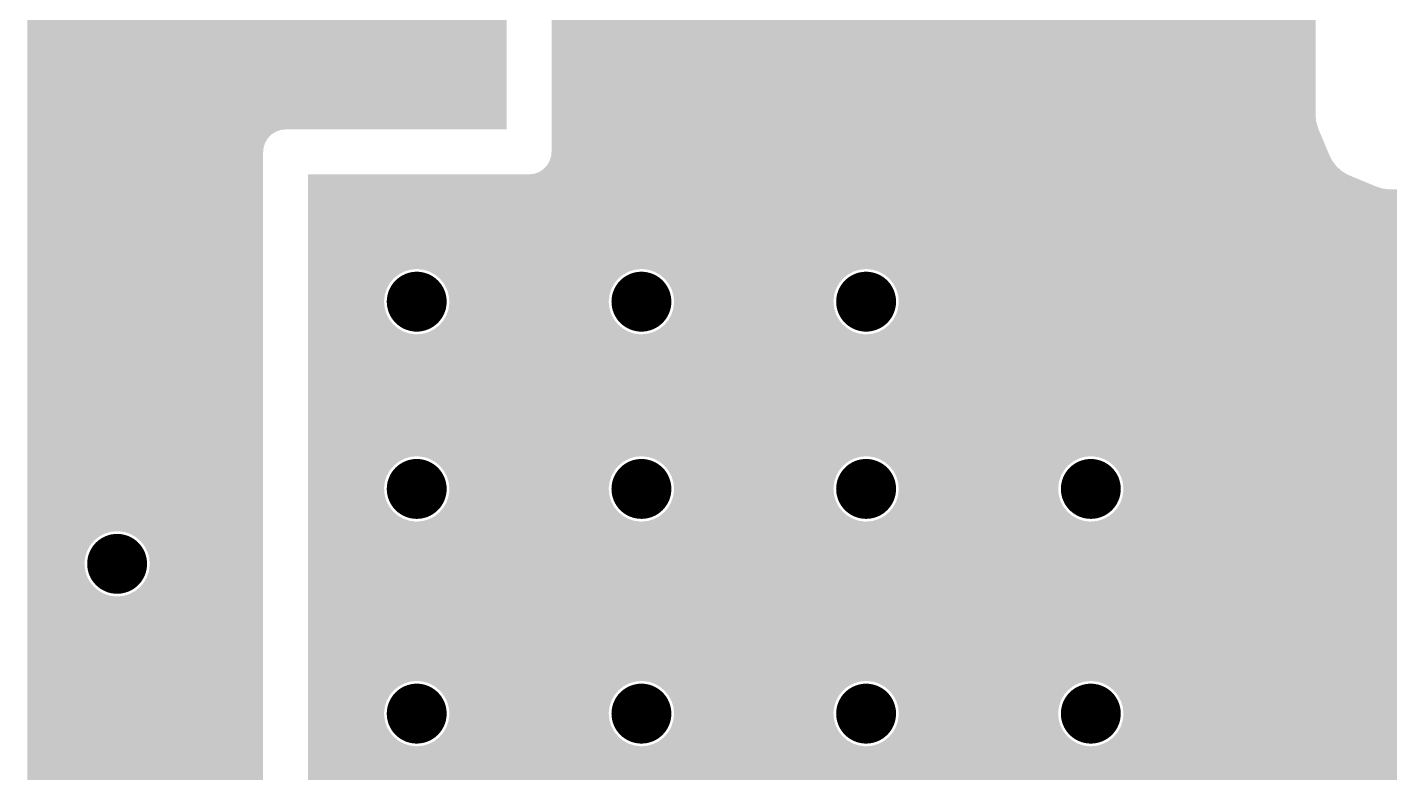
# Model space of a CAD drawing. Extents: x 295 to 953, y 10 to 290.
# Drawn here: x 555.46 to 593.58, y 164.8 to 185.66 of the extents above; entities that cross this region are included whole.
import ezdxf

# ---------------------------------------------------------------- set-up
doc = ezdxf.new("R2010")
doc.units = 0
doc.header["$LTSCALE"] = 5
doc.header["$MEASUREMENT"] = 0
doc.layers.get('0').update_dxf_attribs({"linetype": 'CONTINUOUS', "lineweight": 25})

msp = doc.modelspace()

# ---------------------------------------------------------------- linework, layer by layer
at = {"const_width": 0.838}
for points in [[(565.941, 177.982, 1), (566.779, 177.982, 1)], [(572.228, 177.982, 1), (573.066, 177.982, 1)], [(578.514, 177.982, 1), (579.352, 177.982, 1)], [(565.941, 172.743, 1), (566.779, 172.743, 1)], [(572.228, 172.743, 1), (573.066, 172.743, 1)], [(578.514, 172.743, 1), (579.352, 172.743, 1)], [(584.801, 172.743, 1), (585.639, 172.743, 1)], [(557.559, 170.647, 1), (558.397, 170.647, 1)], [(565.941, 166.456, 1), (566.779, 166.456, 1)], [(572.228, 166.456, 1), (573.066, 166.456, 1)], [(578.514, 166.456, 1), (579.352, 166.456, 1)], [(584.801, 166.456, 1), (585.639, 166.456, 1)]]:
    msp.add_lwpolyline(points, format="xyb", close=True, dxfattribs=at)
for points in [[(570.132, 183.22), (570.132, 194.88), (591.506, 183.22), (591.506, 194.88)], [(555.464, 182.802), (555.464, 190.09), (568.875, 182.802), (568.875, 190.09)], [(570.132, 183.034), (570.132, 183.22), (591.523, 183.034), (591.506, 183.22)], [(570.132, 182.853), (570.132, 183.034), (591.573, 182.853), (591.523, 183.034)], [(555.464, 182.801), (555.464, 182.802), (568.874, 182.801), (568.875, 182.802)], [(555.464, 182.785), (555.464, 182.801), (562.549, 182.785), (562.693, 182.801)], [(555.464, 182.735), (555.464, 182.785), (562.413, 182.735), (562.549, 182.785)], [(555.464, 182.656), (555.464, 182.735), (562.291, 182.656), (562.413, 182.735)], [(555.464, 182.551), (555.464, 182.656), (562.191, 182.551), (562.291, 182.656)], [(570.132, 182.816), (570.132, 182.853), (591.587, 182.816), (591.573, 182.853)], [(570.132, 182.173), (570.132, 182.816), (591.856, 182.173), (591.587, 182.816)], [(555.464, 182.426), (555.464, 182.551), (562.118, 182.426), (562.191, 182.551)], [(555.464, 182.288), (555.464, 182.426), (562.075, 182.288), (562.118, 182.426)], [(555.464, 182.173), (555.464, 182.288), (562.064, 182.173), (562.075, 182.288)], [(555.464, 171.561), (555.464, 182.173), (562.064, 171.561), (562.064, 182.173)], [(570.005, 181.794), (570.073, 181.909), (592.075, 181.794), (591.985, 181.909)], [(570.073, 181.909), (570.079, 181.919), (591.985, 181.909), (591.979, 181.919)], [(570.079, 181.919), (570.121, 182.057), (591.979, 181.919), (591.906, 182.057)], [(570.121, 182.057), (570.123, 182.074), (591.906, 182.057), (591.897, 182.074)], [(570.123, 182.074), (570.132, 182.173), (591.897, 182.074), (591.856, 182.173)], [(563.322, 181.539), (563.322, 181.544), (592.4, 181.539), (592.393, 181.544)], [(563.322, 181.544), (563.322, 181.544), (592.393, 181.544), (592.392, 181.544)], [(563.322, 181.511), (563.322, 181.539), (592.463, 181.511), (592.4, 181.539)], [(563.322, 181.205), (563.322, 181.511), (593.2, 181.205), (592.463, 181.511)], [(569.503, 181.544), (569.647, 181.561), (592.392, 181.544), (592.365, 181.561)], [(569.647, 181.561), (569.784, 181.61), (592.365, 181.561), (592.284, 181.61)], [(569.784, 181.61), (569.825, 181.637), (592.284, 181.61), (592.24, 181.637)], [(569.825, 181.637), (569.905, 181.689), (592.24, 181.637), (592.182, 181.689)], [(569.905, 181.689), (569.974, 181.761), (592.182, 181.689), (592.1, 181.761)], [(569.974, 181.761), (570.005, 181.794), (592.1, 181.761), (592.075, 181.794)], [(563.322, 181.149), (563.322, 181.205), (593.379, 181.149), (593.2, 181.205)], [(563.322, 181.125), (563.322, 181.149), (593.565, 181.125), (593.379, 181.149)], [(563.322, 180.737), (563.322, 181.125), (607.222, 180.737), (607.222, 181.125)], [(563.322, 181.125), (563.322, 181.125), (593.602, 181.125), (593.565, 181.125)], [(563.322, 180.735), (563.322, 180.737), (603.613, 180.735), (603.66, 180.737)], [(563.322, 180.73), (563.322, 180.735), (603.566, 180.73), (603.613, 180.735)], [(563.322, 180.722), (563.322, 180.73), (603.52, 180.722), (603.566, 180.73)], [(563.322, 180.711), (563.322, 180.722), (603.474, 180.711), (603.52, 180.722)], [(563.322, 180.696), (563.322, 180.711), (603.43, 180.696), (603.474, 180.711)], [(563.322, 180.678), (563.322, 180.696), (603.386, 180.678), (603.43, 180.696)], [(563.322, 180.657), (563.322, 180.678), (603.344, 180.657), (603.386, 180.678)], [(563.322, 180.633), (563.322, 180.657), (603.304, 180.633), (603.344, 180.657)], [(563.322, 180.614), (563.322, 180.633), (603.277, 180.614), (603.304, 180.633)], [(563.322, 180.495), (563.322, 180.614), (603.396, 180.495), (603.277, 180.614)], [(563.322, 180.46), (563.322, 180.495), (607.222, 180.46), (607.222, 180.495)], [(563.322, 180.421), (563.322, 180.46), (603.097, 180.421), (603.123, 180.46)], [(563.322, 180.38), (563.322, 180.421), (603.074, 180.38), (603.097, 180.421)], [(563.322, 180.338), (563.322, 180.38), (603.054, 180.338), (603.074, 180.38)], [(563.322, 180.294), (563.322, 180.338), (603.037, 180.294), (603.054, 180.338)], [(563.322, 180.249), (563.322, 180.294), (603.023, 180.249), (603.037, 180.294)], [(563.322, 180.203), (563.322, 180.249), (603.012, 180.203), (603.023, 180.249)], [(563.322, 180.157), (563.322, 180.203), (603.005, 180.157), (603.012, 180.203)], [(563.322, 180.11), (563.322, 180.157), (603.001, 180.11), (603.005, 180.157)], [(563.322, 180.063), (563.322, 180.11), (603, 180.063), (603.001, 180.11)], [(563.322, 180.016), (563.322, 180.063), (603.003, 180.016), (603, 180.063)], [(563.322, 179.969), (563.322, 180.016), (603.009, 179.969), (603.003, 180.016)], [(563.322, 179.923), (563.322, 179.969), (603.018, 179.923), (603.009, 179.969)], [(563.322, 179.878), (563.322, 179.923), (603.031, 179.878), (603.018, 179.923)], [(563.322, 179.833), (563.322, 179.878), (603.047, 179.833), (603.031, 179.878)], [(563.322, 179.79), (563.322, 179.833), (603.066, 179.79), (603.047, 179.833)], [(563.322, 179.749), (563.322, 179.79), (603.088, 179.749), (603.066, 179.79)], [(563.322, 179.709), (563.322, 179.749), (603.112, 179.709), (603.088, 179.749)], [(563.322, 179.694), (563.322, 179.709), (603.123, 179.694), (603.112, 179.709)], [(563.322, 179.659), (563.322, 179.694), (607.222, 179.659), (607.222, 179.694)], [(563.322, 179.54), (563.322, 179.659), (603.277, 179.54), (603.396, 179.659)], [(563.322, 179.514), (563.322, 179.54), (603.316, 179.514), (603.277, 179.54)], [(563.322, 179.491), (563.322, 179.514), (603.357, 179.491), (603.316, 179.514)], [(563.322, 179.471), (563.322, 179.491), (603.4, 179.471), (603.357, 179.491)], [(563.322, 179.454), (563.322, 179.471), (603.443, 179.454), (603.4, 179.471)], [(563.322, 179.44), (563.322, 179.454), (603.488, 179.44), (603.443, 179.454)], [(563.322, 179.429), (563.322, 179.44), (603.534, 179.429), (603.488, 179.44)], [(563.322, 179.422), (563.322, 179.429), (603.581, 179.422), (603.534, 179.429)], [(563.322, 179.418), (563.322, 179.422), (603.628, 179.418), (603.581, 179.422)], [(563.322, 179.417), (563.322, 179.418), (603.675, 179.417), (603.628, 179.418)], [(563.322, 178.895), (563.322, 179.417), (607.222, 178.895), (607.222, 179.417)], [(563.322, 178.878), (563.322, 178.895), (566.186, 178.878), (566.36, 178.895)], [(563.322, 178.829), (563.322, 178.878), (566.019, 178.829), (566.186, 178.878)], [(563.322, 178.748), (563.322, 178.829), (565.863, 178.748), (566.019, 178.829)], [(566.395, 178.895), (566.36, 178.895), (572.64, 178.895), (572.647, 178.895)], [(566.514, 178.878), (566.395, 178.895), (572.473, 178.878), (572.64, 178.895)], [(566.568, 178.871), (566.514, 178.878), (572.448, 178.871), (572.473, 178.878)], [(566.694, 178.829), (566.568, 178.871), (572.305, 178.829), (572.448, 178.871)], [(566.734, 178.815), (566.694, 178.829), (572.279, 178.815), (572.305, 178.829)], [(566.852, 178.748), (566.734, 178.815), (572.15, 178.748), (572.279, 178.815)], [(572.681, 178.895), (572.647, 178.895), (578.926, 178.895), (578.933, 178.895)], [(572.801, 178.878), (572.681, 178.895), (578.759, 178.878), (578.926, 178.895)], [(572.854, 178.871), (572.801, 178.878), (578.735, 178.871), (578.759, 178.878)], [(572.98, 178.829), (572.854, 178.871), (578.592, 178.829), (578.735, 178.871)], [(573.02, 178.815), (572.98, 178.829), (578.566, 178.815), (578.592, 178.829)], [(573.138, 178.748), (573.02, 178.815), (578.436, 178.748), (578.566, 178.815)], [(578.968, 178.895), (578.933, 178.895), (599.881, 178.895), (599.888, 178.895)], [(579.087, 178.878), (578.968, 178.895), (599.714, 178.878), (599.881, 178.895)], [(579.141, 178.871), (579.087, 178.878), (599.69, 178.871), (599.714, 178.878)], [(579.267, 178.829), (579.141, 178.871), (599.547, 178.829), (599.69, 178.871)], [(579.307, 178.815), (579.267, 178.829), (599.521, 178.815), (599.547, 178.829)], [(579.425, 178.748), (579.307, 178.815), (599.391, 178.748), (599.521, 178.815)], [(563.322, 178.64), (563.322, 178.748), (565.726, 178.64), (565.863, 178.748)], [(563.322, 178.507), (563.322, 178.64), (565.613, 178.507), (565.726, 178.64)], [(563.322, 178.355), (563.322, 178.507), (565.526, 178.355), (565.613, 178.507)], [(566.886, 178.729), (566.852, 178.748), (572.126, 178.729), (572.15, 178.748)], [(566.99, 178.64), (566.886, 178.729), (572.013, 178.64), (572.126, 178.729)], [(567.018, 178.615), (566.99, 178.64), (571.992, 178.615), (572.013, 178.64)], [(567.104, 178.507), (567.018, 178.615), (571.899, 178.507), (571.992, 178.615)], [(567.127, 178.478), (567.104, 178.507), (571.883, 178.478), (571.899, 178.507)], [(567.191, 178.355), (567.127, 178.478), (571.813, 178.355), (571.883, 178.478)], [(573.172, 178.729), (573.138, 178.748), (578.412, 178.729), (578.436, 178.748)], [(573.276, 178.64), (573.172, 178.729), (578.299, 178.64), (578.412, 178.729)], [(573.305, 178.615), (573.276, 178.64), (578.279, 178.615), (578.299, 178.64)], [(573.391, 178.507), (573.305, 178.615), (578.186, 178.507), (578.279, 178.615)], [(573.413, 178.478), (573.391, 178.507), (578.169, 178.478), (578.186, 178.507)], [(573.478, 178.355), (573.413, 178.478), (578.099, 178.355), (578.169, 178.478)], [(579.459, 178.729), (579.425, 178.748), (599.367, 178.729), (599.391, 178.748)], [(579.563, 178.64), (579.459, 178.729), (599.254, 178.64), (599.367, 178.729)], [(579.591, 178.615), (579.563, 178.64), (599.234, 178.615), (599.254, 178.64)], [(579.677, 178.507), (579.591, 178.615), (599.141, 178.507), (599.234, 178.615)], [(579.7, 178.478), (579.677, 178.507), (599.124, 178.478), (599.141, 178.507)], [(579.764, 178.355), (579.7, 178.478), (599.054, 178.355), (599.124, 178.478)], [(563.322, 178.189), (563.322, 178.355), (565.47, 178.189), (565.526, 178.355)], [(563.322, 178.016), (563.322, 178.189), (565.447, 178.016), (565.47, 178.189)], [(567.208, 178.323), (567.191, 178.355), (571.802, 178.323), (571.813, 178.355)], [(567.247, 178.189), (567.208, 178.323), (571.757, 178.189), (571.802, 178.323)], [(567.257, 178.156), (567.247, 178.189), (571.752, 178.156), (571.757, 178.189)], [(567.271, 178.016), (567.257, 178.156), (571.734, 178.016), (571.752, 178.156)], [(573.494, 178.323), (573.478, 178.355), (578.089, 178.323), (578.099, 178.355)], [(573.534, 178.189), (573.494, 178.323), (578.043, 178.189), (578.089, 178.323)], [(573.544, 178.156), (573.534, 178.189), (578.039, 178.156), (578.043, 178.189)], [(573.557, 178.016), (573.544, 178.156), (578.02, 178.016), (578.039, 178.156)], [(579.781, 178.323), (579.764, 178.355), (599.044, 178.323), (599.054, 178.355)], [(579.82, 178.189), (579.781, 178.323), (598.998, 178.189), (599.044, 178.323)], [(579.83, 178.156), (579.82, 178.189), (598.994, 178.156), (598.998, 178.189)], [(579.844, 178.016), (579.83, 178.156), (598.975, 178.016), (598.994, 178.156)], [(563.322, 177.982), (563.322, 178.016), (565.447, 177.982), (565.447, 178.016)], [(563.322, 177.808), (563.322, 177.982), (565.463, 177.808), (565.447, 177.982)], [(563.322, 177.64), (563.322, 177.808), (565.513, 177.64), (565.463, 177.808)], [(563.322, 177.485), (563.322, 177.64), (565.593, 177.485), (565.513, 177.64)], [(567.194, 177.608), (567.205, 177.64), (571.816, 177.608), (571.799, 177.64)], [(567.205, 177.64), (567.25, 177.774), (571.799, 177.64), (571.76, 177.774)], [(567.25, 177.774), (567.254, 177.808), (571.76, 177.774), (571.75, 177.808)], [(567.254, 177.808), (567.273, 177.947), (571.75, 177.808), (571.736, 177.947)], [(567.274, 177.982), (567.271, 178.016), (571.733, 177.982), (571.734, 178.016)], [(567.273, 177.947), (567.274, 177.982), (571.736, 177.947), (571.733, 177.982)], [(573.481, 177.608), (573.491, 177.64), (578.102, 177.608), (578.086, 177.64)], [(573.491, 177.64), (573.536, 177.774), (578.086, 177.64), (578.046, 177.774)], [(573.536, 177.774), (573.541, 177.808), (578.046, 177.774), (578.036, 177.808)], [(573.541, 177.808), (573.56, 177.947), (578.036, 177.808), (578.023, 177.947)], [(573.56, 177.982), (573.557, 178.016), (578.02, 177.982), (578.02, 178.016)], [(573.56, 177.947), (573.56, 177.982), (578.023, 177.947), (578.02, 177.982)], [(579.767, 177.608), (579.778, 177.64), (599.057, 177.608), (599.041, 177.64)], [(579.778, 177.64), (579.823, 177.774), (599.041, 177.64), (599.001, 177.774)], [(579.823, 177.774), (579.827, 177.808), (599.001, 177.774), (598.991, 177.808)], [(579.827, 177.808), (579.846, 177.947), (598.991, 177.808), (598.978, 177.947)], [(579.847, 177.982), (579.844, 178.016), (598.975, 177.982), (598.975, 178.016)], [(579.846, 177.947), (579.847, 177.982), (598.978, 177.947), (598.975, 177.982)], [(563.322, 177.348), (563.322, 177.485), (565.702, 177.348), (565.593, 177.485)], [(563.322, 177.234), (563.322, 177.348), (565.835, 177.234), (565.702, 177.348)], [(566.881, 177.234), (566.994, 177.323), (572.121, 177.234), (572.017, 177.323)], [(566.994, 177.323), (567.015, 177.348), (572.017, 177.323), (571.989, 177.348)], [(567.015, 177.348), (567.108, 177.456), (571.989, 177.348), (571.903, 177.456)], [(567.108, 177.456), (567.124, 177.485), (571.903, 177.456), (571.88, 177.485)], [(567.124, 177.485), (567.194, 177.608), (571.88, 177.485), (571.816, 177.608)], [(573.168, 177.234), (573.28, 177.323), (578.408, 177.234), (578.304, 177.323)], [(573.28, 177.323), (573.301, 177.348), (578.304, 177.323), (578.275, 177.348)], [(573.301, 177.348), (573.394, 177.456), (578.275, 177.348), (578.189, 177.456)], [(573.394, 177.456), (573.41, 177.485), (578.189, 177.456), (578.166, 177.485)], [(573.41, 177.485), (573.481, 177.608), (578.166, 177.485), (578.102, 177.608)], [(579.454, 177.234), (579.567, 177.323), (599.363, 177.234), (599.259, 177.323)], [(579.567, 177.323), (579.588, 177.348), (599.259, 177.323), (599.23, 177.348)], [(579.588, 177.348), (579.681, 177.456), (599.23, 177.348), (599.144, 177.456)], [(579.681, 177.456), (579.697, 177.485), (599.144, 177.456), (599.121, 177.485)], [(579.697, 177.485), (579.767, 177.608), (599.121, 177.485), (599.057, 177.608)], [(563.322, 177.148), (563.322, 177.234), (565.987, 177.148), (565.835, 177.234)], [(563.322, 177.092), (563.322, 177.148), (566.153, 177.092), (565.987, 177.148)], [(563.322, 177.069), (563.322, 177.092), (566.326, 177.069), (566.153, 177.092)], [(563.322, 177.068), (563.322, 177.069), (566.36, 177.068), (566.326, 177.069)], [(563.322, 175.752), (563.322, 177.068), (607.222, 175.752), (607.222, 177.068)], [(566.36, 177.068), (566.367, 177.069), (572.647, 177.068), (572.612, 177.069)], [(566.367, 177.069), (566.534, 177.085), (572.612, 177.069), (572.493, 177.085)], [(566.534, 177.085), (566.559, 177.092), (572.493, 177.085), (572.439, 177.092)], [(566.559, 177.092), (566.702, 177.134), (572.439, 177.092), (572.313, 177.134)], [(566.702, 177.134), (566.728, 177.148), (572.313, 177.134), (572.273, 177.148)], [(566.728, 177.148), (566.857, 177.215), (572.273, 177.148), (572.155, 177.215)], [(566.857, 177.215), (566.881, 177.234), (572.155, 177.215), (572.121, 177.234)], [(572.647, 177.068), (572.653, 177.069), (578.933, 177.068), (578.899, 177.069)], [(572.653, 177.069), (572.821, 177.085), (578.899, 177.069), (578.779, 177.085)], [(572.821, 177.085), (572.845, 177.092), (578.779, 177.085), (578.726, 177.092)], [(572.845, 177.092), (572.988, 177.134), (578.726, 177.092), (578.6, 177.134)], [(572.988, 177.134), (573.014, 177.148), (578.6, 177.134), (578.56, 177.148)], [(573.014, 177.148), (573.144, 177.215), (578.56, 177.148), (578.442, 177.215)], [(573.144, 177.215), (573.168, 177.234), (578.442, 177.215), (578.408, 177.234)], [(578.933, 177.068), (578.94, 177.069), (599.888, 177.068), (599.854, 177.069)], [(578.94, 177.069), (579.107, 177.085), (599.854, 177.069), (599.734, 177.085)], [(579.107, 177.085), (579.132, 177.092), (599.734, 177.085), (599.681, 177.092)], [(579.132, 177.092), (579.275, 177.134), (599.681, 177.092), (599.555, 177.134)], [(579.275, 177.134), (579.301, 177.148), (599.555, 177.134), (599.515, 177.148)], [(579.301, 177.148), (579.43, 177.215), (599.515, 177.148), (599.397, 177.215)], [(579.43, 177.215), (579.454, 177.234), (599.397, 177.215), (599.363, 177.234)], [(563.322, 175.735), (563.322, 175.752), (602.857, 175.735), (603.031, 175.752)], [(563.322, 175.686), (563.322, 175.735), (602.69, 175.686), (602.857, 175.735)], [(563.322, 175.605), (563.322, 175.686), (602.535, 175.605), (602.69, 175.686)], [(563.322, 175.496), (563.322, 175.605), (602.398, 175.496), (602.535, 175.605)], [(563.322, 175.364), (563.322, 175.496), (602.284, 175.364), (602.398, 175.496)], [(563.322, 175.212), (563.322, 175.364), (602.198, 175.212), (602.284, 175.364)], [(563.322, 175.046), (563.322, 175.212), (602.142, 175.046), (602.198, 175.212)], [(563.322, 174.873), (563.322, 175.046), (602.118, 174.873), (602.142, 175.046)], [(563.322, 174.838), (563.322, 174.873), (602.118, 174.838), (602.118, 174.873)], [(563.322, 174.664), (563.322, 174.838), (602.135, 174.664), (602.118, 174.838)], [(563.322, 174.497), (563.322, 174.664), (602.184, 174.497), (602.135, 174.664)], [(563.322, 174.342), (563.322, 174.497), (602.265, 174.342), (602.184, 174.497)], [(563.322, 174.205), (563.322, 174.342), (602.373, 174.205), (602.265, 174.342)], [(563.322, 174.091), (563.322, 174.205), (602.506, 174.091), (602.373, 174.205)], [(563.322, 174.004), (563.322, 174.091), (602.658, 174.004), (602.506, 174.091)], [(563.322, 173.949), (563.322, 174.004), (602.824, 173.949), (602.658, 174.004)], [(563.322, 173.925), (563.322, 173.949), (602.997, 173.925), (602.824, 173.949)], [(563.322, 173.656), (563.322, 173.925), (607.222, 173.656), (607.222, 173.925)], [(563.322, 173.925), (563.322, 173.925), (603.031, 173.925), (602.997, 173.925)], [(563.322, 173.64), (563.322, 173.656), (566.186, 173.64), (566.36, 173.656)], [(563.322, 173.59), (563.322, 173.64), (566.019, 173.59), (566.186, 173.64)], [(563.322, 173.51), (563.322, 173.59), (565.863, 173.51), (566.019, 173.59)], [(563.322, 173.401), (563.322, 173.51), (565.726, 173.401), (565.863, 173.51)], [(566.395, 173.656), (566.36, 173.656), (572.64, 173.656), (572.647, 173.656)], [(566.514, 173.64), (566.395, 173.656), (572.473, 173.64), (572.64, 173.656)], [(566.568, 173.633), (566.514, 173.64), (572.448, 173.633), (572.473, 173.64)], [(566.694, 173.59), (566.568, 173.633), (572.305, 173.59), (572.448, 173.633)], [(566.734, 173.577), (566.694, 173.59), (572.279, 173.577), (572.305, 173.59)], [(566.852, 173.51), (566.734, 173.577), (572.15, 173.51), (572.279, 173.577)], [(566.886, 173.49), (566.852, 173.51), (572.126, 173.49), (572.15, 173.51)], [(566.99, 173.401), (566.886, 173.49), (572.013, 173.401), (572.126, 173.49)], [(572.681, 173.656), (572.647, 173.656), (578.926, 173.656), (578.933, 173.656)], [(572.801, 173.64), (572.681, 173.656), (578.759, 173.64), (578.926, 173.656)], [(572.854, 173.633), (572.801, 173.64), (578.735, 173.633), (578.759, 173.64)], [(572.98, 173.59), (572.854, 173.633), (578.592, 173.59), (578.735, 173.633)], [(573.02, 173.577), (572.98, 173.59), (578.566, 173.577), (578.592, 173.59)], [(573.138, 173.51), (573.02, 173.577), (578.436, 173.51), (578.566, 173.577)], [(573.172, 173.49), (573.138, 173.51), (578.412, 173.49), (578.436, 173.51)], [(573.276, 173.401), (573.172, 173.49), (578.299, 173.401), (578.412, 173.49)], [(578.968, 173.656), (578.933, 173.656), (585.213, 173.656), (585.22, 173.656)], [(579.087, 173.64), (578.968, 173.656), (585.046, 173.64), (585.213, 173.656)], [(579.141, 173.633), (579.087, 173.64), (585.021, 173.633), (585.046, 173.64)], [(579.267, 173.59), (579.141, 173.633), (584.878, 173.59), (585.021, 173.633)], [(579.307, 173.577), (579.267, 173.59), (584.852, 173.577), (584.878, 173.59)], [(579.425, 173.51), (579.307, 173.577), (584.723, 173.51), (584.852, 173.577)], [(579.459, 173.49), (579.425, 173.51), (584.699, 173.49), (584.723, 173.51)], [(579.563, 173.401), (579.459, 173.49), (584.586, 173.401), (584.699, 173.49)], [(585.254, 173.656), (585.22, 173.656), (596.738, 173.656), (596.745, 173.656)], [(585.374, 173.64), (585.254, 173.656), (596.571, 173.64), (596.738, 173.656)], [(585.427, 173.633), (585.374, 173.64), (596.547, 173.633), (596.571, 173.64)], [(585.553, 173.59), (585.427, 173.633), (596.403, 173.59), (596.547, 173.633)], [(585.593, 173.577), (585.553, 173.59), (596.377, 173.577), (596.403, 173.59)], [(585.711, 173.51), (585.593, 173.577), (596.248, 173.51), (596.377, 173.577)], [(585.745, 173.49), (585.711, 173.51), (596.224, 173.49), (596.248, 173.51)], [(585.849, 173.401), (585.745, 173.49), (596.111, 173.401), (596.224, 173.49)], [(563.322, 173.268), (563.322, 173.401), (565.613, 173.268), (565.726, 173.401)], [(563.322, 173.116), (563.322, 173.268), (565.526, 173.116), (565.613, 173.268)], [(563.322, 172.951), (563.322, 173.116), (565.47, 172.951), (565.526, 173.116)], [(567.018, 173.377), (566.99, 173.401), (571.992, 173.377), (572.013, 173.401)], [(567.104, 173.268), (567.018, 173.377), (571.899, 173.268), (571.992, 173.377)], [(567.127, 173.24), (567.104, 173.268), (571.883, 173.24), (571.899, 173.268)], [(567.191, 173.116), (567.127, 173.24), (571.813, 173.116), (571.883, 173.24)], [(567.208, 173.084), (567.191, 173.116), (571.802, 173.084), (571.813, 173.116)], [(567.247, 172.951), (567.208, 173.084), (571.757, 172.951), (571.802, 173.084)], [(573.305, 173.377), (573.276, 173.401), (578.279, 173.377), (578.299, 173.401)], [(573.391, 173.268), (573.305, 173.377), (578.186, 173.268), (578.279, 173.377)], [(573.413, 173.24), (573.391, 173.268), (578.169, 173.24), (578.186, 173.268)], [(573.478, 173.116), (573.413, 173.24), (578.099, 173.116), (578.169, 173.24)], [(573.494, 173.084), (573.478, 173.116), (578.089, 173.084), (578.099, 173.116)], [(573.534, 172.951), (573.494, 173.084), (578.043, 172.951), (578.089, 173.084)], [(579.591, 173.377), (579.563, 173.401), (584.565, 173.377), (584.586, 173.401)], [(579.677, 173.268), (579.591, 173.377), (584.472, 173.268), (584.565, 173.377)], [(579.7, 173.24), (579.677, 173.268), (584.456, 173.24), (584.472, 173.268)], [(579.764, 173.116), (579.7, 173.24), (584.386, 173.116), (584.456, 173.24)], [(579.781, 173.084), (579.764, 173.116), (584.375, 173.084), (584.386, 173.116)], [(579.82, 172.951), (579.781, 173.084), (584.33, 172.951), (584.375, 173.084)], [(585.878, 173.377), (585.849, 173.401), (596.09, 173.377), (596.111, 173.401)], [(585.964, 173.268), (585.878, 173.377), (595.997, 173.268), (596.09, 173.377)], [(585.986, 173.24), (585.964, 173.268), (595.981, 173.24), (595.997, 173.268)], [(586.051, 173.116), (585.986, 173.24), (595.911, 173.116), (595.981, 173.24)], [(586.067, 173.084), (586.051, 173.116), (595.9, 173.084), (595.911, 173.116)], [(586.107, 172.951), (586.067, 173.084), (595.855, 172.951), (595.9, 173.084)], [(563.322, 172.777), (563.322, 172.951), (565.447, 172.777), (565.47, 172.951)], [(563.322, 172.743), (563.322, 172.777), (565.447, 172.743), (565.447, 172.777)], [(563.322, 172.569), (563.322, 172.743), (565.463, 172.569), (565.447, 172.743)], [(567.257, 172.917), (567.247, 172.951), (571.752, 172.917), (571.757, 172.951)], [(567.254, 172.569), (567.273, 172.708), (571.75, 172.569), (571.736, 172.708)], [(567.271, 172.777), (567.257, 172.917), (571.734, 172.777), (571.752, 172.917)], [(567.274, 172.743), (567.271, 172.777), (571.733, 172.743), (571.734, 172.777)], [(567.273, 172.708), (567.274, 172.743), (571.736, 172.708), (571.733, 172.743)], [(573.544, 172.917), (573.534, 172.951), (578.039, 172.917), (578.043, 172.951)], [(573.541, 172.569), (573.56, 172.708), (578.036, 172.569), (578.023, 172.708)], [(573.557, 172.777), (573.544, 172.917), (578.02, 172.777), (578.039, 172.917)], [(573.56, 172.743), (573.557, 172.777), (578.02, 172.743), (578.02, 172.777)], [(573.56, 172.708), (573.56, 172.743), (578.023, 172.708), (578.02, 172.743)], [(579.83, 172.917), (579.82, 172.951), (584.325, 172.917), (584.33, 172.951)], [(579.827, 172.569), (579.846, 172.708), (584.323, 172.569), (584.309, 172.708)], [(579.844, 172.777), (579.83, 172.917), (584.307, 172.777), (584.325, 172.917)], [(579.847, 172.743), (579.844, 172.777), (584.306, 172.743), (584.307, 172.777)], [(579.846, 172.708), (579.847, 172.743), (584.309, 172.708), (584.306, 172.743)], [(586.117, 172.917), (586.107, 172.951), (595.851, 172.917), (595.855, 172.951)], [(586.114, 172.569), (586.133, 172.708), (595.848, 172.569), (595.835, 172.708)], [(586.13, 172.777), (586.117, 172.917), (595.832, 172.777), (595.851, 172.917)], [(586.133, 172.743), (586.13, 172.777), (595.831, 172.743), (595.832, 172.777)], [(586.133, 172.708), (586.133, 172.743), (595.835, 172.708), (595.831, 172.743)], [(563.322, 172.401), (563.322, 172.569), (565.513, 172.401), (565.463, 172.569)], [(563.322, 172.246), (563.322, 172.401), (565.593, 172.246), (565.513, 172.401)], [(567.124, 172.246), (567.194, 172.369), (571.88, 172.246), (571.816, 172.369)], [(567.194, 172.369), (567.205, 172.401), (571.816, 172.369), (571.799, 172.401)], [(567.205, 172.401), (567.25, 172.535), (571.799, 172.401), (571.76, 172.535)], [(567.25, 172.535), (567.254, 172.569), (571.76, 172.535), (571.75, 172.569)], [(573.41, 172.246), (573.481, 172.369), (578.166, 172.246), (578.102, 172.369)], [(573.481, 172.369), (573.491, 172.401), (578.102, 172.369), (578.086, 172.401)], [(573.491, 172.401), (573.536, 172.535), (578.086, 172.401), (578.046, 172.535)], [(573.536, 172.535), (573.541, 172.569), (578.046, 172.535), (578.036, 172.569)], [(579.697, 172.246), (579.767, 172.369), (584.453, 172.246), (584.389, 172.369)], [(579.767, 172.369), (579.778, 172.401), (584.389, 172.369), (584.372, 172.401)], [(579.778, 172.401), (579.823, 172.535), (584.372, 172.401), (584.333, 172.535)], [(579.823, 172.535), (579.827, 172.569), (584.333, 172.535), (584.323, 172.569)], [(585.983, 172.246), (586.054, 172.369), (595.978, 172.246), (595.914, 172.369)], [(586.054, 172.369), (586.064, 172.401), (595.914, 172.369), (595.898, 172.401)], [(586.064, 172.401), (586.109, 172.535), (595.898, 172.401), (595.858, 172.535)], [(586.109, 172.535), (586.114, 172.569), (595.858, 172.535), (595.848, 172.569)], [(563.322, 172.109), (563.322, 172.246), (565.702, 172.109), (565.593, 172.246)], [(563.322, 171.995), (563.322, 172.109), (565.835, 171.995), (565.702, 172.109)], [(563.322, 171.909), (563.322, 171.995), (565.987, 171.909), (565.835, 171.995)], [(566.728, 171.909), (566.857, 171.976), (572.273, 171.909), (572.155, 171.976)], [(566.857, 171.976), (566.881, 171.995), (572.155, 171.976), (572.121, 171.995)], [(566.881, 171.995), (566.994, 172.085), (572.121, 171.995), (572.017, 172.085)], [(566.994, 172.085), (567.015, 172.109), (572.017, 172.085), (571.989, 172.109)], [(567.015, 172.109), (567.108, 172.217), (571.989, 172.109), (571.903, 172.217)], [(567.108, 172.217), (567.124, 172.246), (571.903, 172.217), (571.88, 172.246)], [(573.014, 171.909), (573.144, 171.976), (578.56, 171.909), (578.442, 171.976)], [(573.144, 171.976), (573.168, 171.995), (578.442, 171.976), (578.408, 171.995)], [(573.168, 171.995), (573.28, 172.085), (578.408, 171.995), (578.304, 172.085)], [(573.28, 172.085), (573.301, 172.109), (578.304, 172.085), (578.275, 172.109)], [(573.301, 172.109), (573.394, 172.217), (578.275, 172.109), (578.189, 172.217)], [(573.394, 172.217), (573.41, 172.246), (578.189, 172.217), (578.166, 172.246)], [(579.301, 171.909), (579.43, 171.976), (584.846, 171.909), (584.728, 171.976)], [(579.43, 171.976), (579.454, 171.995), (584.728, 171.976), (584.694, 171.995)], [(579.454, 171.995), (579.567, 172.085), (584.694, 171.995), (584.59, 172.085)], [(579.567, 172.085), (579.588, 172.109), (584.59, 172.085), (584.562, 172.109)], [(579.588, 172.109), (579.681, 172.217), (584.562, 172.109), (584.476, 172.217)], [(579.681, 172.217), (579.697, 172.246), (584.476, 172.217), (584.453, 172.246)], [(585.587, 171.909), (585.717, 171.976), (596.372, 171.909), (596.254, 171.976)], [(585.717, 171.976), (585.741, 171.995), (596.254, 171.976), (596.22, 171.995)], [(585.741, 171.995), (585.853, 172.085), (596.22, 171.995), (596.115, 172.085)], [(585.853, 172.085), (585.874, 172.109), (596.115, 172.085), (596.087, 172.109)], [(585.874, 172.109), (585.967, 172.217), (596.087, 172.109), (596.001, 172.217)], [(585.967, 172.217), (585.983, 172.246), (596.001, 172.217), (595.978, 172.246)], [(555.464, 171.544), (555.464, 171.561), (557.804, 171.544), (557.978, 171.561)], [(555.464, 171.495), (555.464, 171.544), (557.637, 171.495), (557.804, 171.544)], [(558.013, 171.56), (557.978, 171.561), (562.064, 171.56), (562.064, 171.561)], [(558.186, 171.537), (558.013, 171.56), (562.064, 171.537), (562.064, 171.56)], [(563.322, 171.853), (563.322, 171.909), (566.153, 171.853), (565.987, 171.909)], [(563.322, 171.83), (563.322, 171.853), (566.326, 171.83), (566.153, 171.853)], [(563.322, 171.829), (563.322, 171.83), (566.36, 171.829), (566.326, 171.83)], [(563.322, 167.37), (563.322, 171.829), (607.222, 167.37), (607.222, 171.829)], [(566.36, 171.829), (566.367, 171.83), (572.647, 171.829), (572.612, 171.83)], [(566.367, 171.83), (566.534, 171.846), (572.612, 171.83), (572.493, 171.846)], [(566.534, 171.846), (566.559, 171.853), (572.493, 171.846), (572.439, 171.853)], [(566.559, 171.853), (566.702, 171.895), (572.439, 171.853), (572.313, 171.895)], [(566.702, 171.895), (566.728, 171.909), (572.313, 171.895), (572.273, 171.909)], [(572.647, 171.829), (572.653, 171.83), (578.933, 171.829), (578.899, 171.83)], [(572.653, 171.83), (572.821, 171.846), (578.899, 171.83), (578.779, 171.846)], [(572.821, 171.846), (572.845, 171.853), (578.779, 171.846), (578.726, 171.853)], [(572.845, 171.853), (572.988, 171.895), (578.726, 171.853), (578.6, 171.895)], [(572.988, 171.895), (573.014, 171.909), (578.6, 171.895), (578.56, 171.909)], [(578.933, 171.829), (578.94, 171.83), (585.22, 171.829), (585.185, 171.83)], [(578.94, 171.83), (579.107, 171.846), (585.185, 171.83), (585.066, 171.846)], [(579.107, 171.846), (579.132, 171.853), (585.066, 171.846), (585.012, 171.853)], [(579.132, 171.853), (579.275, 171.895), (585.012, 171.853), (584.886, 171.895)], [(579.275, 171.895), (579.301, 171.909), (584.886, 171.895), (584.846, 171.909)], [(585.22, 171.829), (585.226, 171.83), (596.745, 171.829), (596.711, 171.83)], [(585.226, 171.83), (585.394, 171.846), (596.711, 171.83), (596.591, 171.846)], [(585.394, 171.846), (585.418, 171.853), (596.591, 171.846), (596.537, 171.853)], [(585.418, 171.853), (585.561, 171.895), (596.537, 171.853), (596.412, 171.895)], [(585.561, 171.895), (585.587, 171.909), (596.412, 171.895), (596.372, 171.909)], [(555.464, 171.414), (555.464, 171.495), (557.481, 171.414), (557.637, 171.495)], [(555.464, 171.305), (555.464, 171.414), (557.344, 171.305), (557.481, 171.414)], [(555.464, 171.173), (555.464, 171.305), (557.231, 171.173), (557.344, 171.305)], [(555.464, 171.021), (555.464, 171.173), (557.144, 171.021), (557.231, 171.173)], [(558.352, 171.481), (558.186, 171.537), (562.064, 171.481), (562.064, 171.537)], [(558.504, 171.395), (558.352, 171.481), (562.064, 171.395), (562.064, 171.481)], [(558.636, 171.281), (558.504, 171.395), (562.064, 171.281), (562.064, 171.395)], [(558.745, 171.144), (558.636, 171.281), (562.064, 171.144), (562.064, 171.281)], [(555.464, 170.855), (555.464, 171.021), (557.088, 170.855), (557.144, 171.021)], [(555.464, 170.682), (555.464, 170.855), (557.065, 170.682), (557.088, 170.855)], [(558.826, 170.989), (558.745, 171.144), (562.064, 170.989), (562.064, 171.144)], [(558.875, 170.821), (558.826, 170.989), (562.064, 170.821), (562.064, 170.989)], [(558.892, 170.647), (558.875, 170.821), (562.064, 170.647), (562.064, 170.821)], [(555.464, 170.647), (555.464, 170.682), (557.065, 170.647), (557.065, 170.682)], [(555.464, 170.473), (555.464, 170.647), (557.081, 170.473), (557.065, 170.647)], [(555.464, 170.306), (555.464, 170.473), (557.131, 170.306), (557.081, 170.473)], [(558.812, 170.274), (558.868, 170.44), (562.064, 170.274), (562.064, 170.44)], [(558.868, 170.44), (558.891, 170.613), (562.064, 170.44), (562.064, 170.613)], [(558.891, 170.613), (558.892, 170.647), (562.064, 170.613), (562.064, 170.647)], [(555.464, 170.151), (555.464, 170.306), (557.211, 170.151), (557.131, 170.306)], [(555.464, 170.014), (555.464, 170.151), (557.32, 170.014), (557.211, 170.151)], [(555.464, 169.9), (555.464, 170.014), (557.453, 169.9), (557.32, 170.014)], [(558.612, 169.989), (558.726, 170.122), (562.064, 169.989), (562.064, 170.122)], [(558.726, 170.122), (558.812, 170.274), (562.064, 170.122), (562.064, 170.274)], [(555.464, 169.813), (555.464, 169.9), (557.605, 169.813), (557.453, 169.9)], [(555.464, 169.758), (555.464, 169.813), (557.771, 169.758), (557.605, 169.813)], [(555.464, 169.734), (555.464, 169.758), (557.944, 169.734), (557.771, 169.758)], [(555.464, 161.083), (555.464, 169.734), (562.064, 161.083), (562.064, 169.734)], [(555.464, 169.734), (555.464, 169.734), (557.978, 169.734), (557.944, 169.734)], [(557.978, 169.734), (558.152, 169.75), (562.064, 169.734), (562.064, 169.75)], [(558.152, 169.75), (558.32, 169.8), (562.064, 169.75), (562.064, 169.8)], [(558.32, 169.8), (558.475, 169.881), (562.064, 169.8), (562.064, 169.881)], [(558.475, 169.881), (558.612, 169.989), (562.064, 169.881), (562.064, 169.989)], [(563.322, 167.353), (563.322, 167.37), (566.186, 167.353), (566.36, 167.37)], [(563.322, 167.304), (563.322, 167.353), (566.019, 167.304), (566.186, 167.353)], [(566.395, 167.369), (566.36, 167.37), (572.64, 167.369), (572.647, 167.37)], [(566.514, 167.353), (566.395, 167.369), (572.473, 167.353), (572.64, 167.369)], [(566.568, 167.346), (566.514, 167.353), (572.448, 167.346), (572.473, 167.353)], [(566.694, 167.304), (566.568, 167.346), (572.305, 167.304), (572.448, 167.346)], [(572.681, 167.369), (572.647, 167.37), (578.926, 167.369), (578.933, 167.37)], [(572.801, 167.353), (572.681, 167.369), (578.759, 167.353), (578.926, 167.369)], [(572.854, 167.346), (572.801, 167.353), (578.735, 167.346), (578.759, 167.353)], [(572.98, 167.304), (572.854, 167.346), (578.592, 167.304), (578.735, 167.346)], [(578.968, 167.369), (578.933, 167.37), (585.213, 167.369), (585.22, 167.37)], [(579.087, 167.353), (578.968, 167.369), (585.046, 167.353), (585.213, 167.369)], [(579.141, 167.346), (579.087, 167.353), (585.021, 167.346), (585.046, 167.353)], [(579.267, 167.304), (579.141, 167.346), (584.878, 167.304), (585.021, 167.346)], [(585.254, 167.369), (585.22, 167.37), (596.738, 167.369), (596.745, 167.37)], [(585.374, 167.353), (585.254, 167.369), (596.571, 167.353), (596.738, 167.369)], [(585.427, 167.346), (585.374, 167.353), (596.547, 167.346), (596.571, 167.353)], [(585.553, 167.304), (585.427, 167.346), (596.403, 167.304), (596.547, 167.346)], [(563.322, 167.223), (563.322, 167.304), (565.863, 167.223), (566.019, 167.304)], [(563.322, 167.114), (563.322, 167.223), (565.726, 167.114), (565.863, 167.223)], [(563.322, 166.982), (563.322, 167.114), (565.613, 166.982), (565.726, 167.114)], [(563.322, 166.83), (563.322, 166.982), (565.526, 166.83), (565.613, 166.982)], [(566.734, 167.29), (566.694, 167.304), (572.279, 167.29), (572.305, 167.304)], [(566.852, 167.223), (566.734, 167.29), (572.15, 167.223), (572.279, 167.29)], [(566.886, 167.204), (566.852, 167.223), (572.126, 167.204), (572.15, 167.223)], [(566.99, 167.114), (566.886, 167.204), (572.013, 167.114), (572.126, 167.204)], [(567.018, 167.09), (566.99, 167.114), (571.992, 167.09), (572.013, 167.114)], [(567.104, 166.982), (567.018, 167.09), (571.899, 166.982), (571.992, 167.09)], [(567.127, 166.953), (567.104, 166.982), (571.883, 166.953), (571.899, 166.982)], [(573.02, 167.29), (572.98, 167.304), (578.566, 167.29), (578.592, 167.304)], [(573.138, 167.223), (573.02, 167.29), (578.436, 167.223), (578.566, 167.29)], [(573.172, 167.204), (573.138, 167.223), (578.412, 167.204), (578.436, 167.223)], [(573.276, 167.114), (573.172, 167.204), (578.299, 167.114), (578.412, 167.204)], [(573.305, 167.09), (573.276, 167.114), (578.279, 167.09), (578.299, 167.114)], [(573.391, 166.982), (573.305, 167.09), (578.186, 166.982), (578.279, 167.09)], [(573.413, 166.953), (573.391, 166.982), (578.169, 166.953), (578.186, 166.982)], [(579.307, 167.29), (579.267, 167.304), (584.852, 167.29), (584.878, 167.304)], [(579.425, 167.223), (579.307, 167.29), (584.723, 167.223), (584.852, 167.29)], [(579.459, 167.204), (579.425, 167.223), (584.699, 167.204), (584.723, 167.223)], [(579.563, 167.114), (579.459, 167.204), (584.586, 167.114), (584.699, 167.204)], [(579.591, 167.09), (579.563, 167.114), (584.565, 167.09), (584.586, 167.114)], [(579.677, 166.982), (579.591, 167.09), (584.472, 166.982), (584.565, 167.09)], [(579.7, 166.953), (579.677, 166.982), (584.456, 166.953), (584.472, 166.982)], [(585.593, 167.29), (585.553, 167.304), (596.377, 167.29), (596.403, 167.304)], [(585.711, 167.223), (585.593, 167.29), (596.248, 167.223), (596.377, 167.29)], [(585.745, 167.204), (585.711, 167.223), (596.224, 167.204), (596.248, 167.223)], [(585.849, 167.114), (585.745, 167.204), (596.111, 167.114), (596.224, 167.204)], [(585.878, 167.09), (585.849, 167.114), (596.09, 167.09), (596.111, 167.114)], [(585.964, 166.982), (585.878, 167.09), (595.997, 166.982), (596.09, 167.09)], [(585.986, 166.953), (585.964, 166.982), (595.981, 166.953), (595.997, 166.982)], [(563.322, 166.664), (563.322, 166.83), (565.47, 166.664), (565.526, 166.83)], [(563.322, 166.491), (563.322, 166.664), (565.447, 166.491), (565.47, 166.664)], [(567.191, 166.83), (567.127, 166.953), (571.813, 166.83), (571.883, 166.953)], [(567.208, 166.798), (567.191, 166.83), (571.802, 166.798), (571.813, 166.83)], [(567.247, 166.664), (567.208, 166.798), (571.757, 166.664), (571.802, 166.798)], [(567.257, 166.63), (567.247, 166.664), (571.752, 166.63), (571.757, 166.664)], [(567.271, 166.491), (567.257, 166.63), (571.734, 166.491), (571.752, 166.63)], [(573.478, 166.83), (573.413, 166.953), (578.099, 166.83), (578.169, 166.953)], [(573.494, 166.798), (573.478, 166.83), (578.089, 166.798), (578.099, 166.83)], [(573.534, 166.664), (573.494, 166.798), (578.043, 166.664), (578.089, 166.798)], [(573.544, 166.63), (573.534, 166.664), (578.039, 166.63), (578.043, 166.664)], [(573.557, 166.491), (573.544, 166.63), (578.02, 166.491), (578.039, 166.63)], [(579.764, 166.83), (579.7, 166.953), (584.386, 166.83), (584.456, 166.953)], [(579.781, 166.798), (579.764, 166.83), (584.375, 166.798), (584.386, 166.83)], [(579.82, 166.664), (579.781, 166.798), (584.33, 166.664), (584.375, 166.798)], [(579.83, 166.63), (579.82, 166.664), (584.325, 166.63), (584.33, 166.664)], [(579.844, 166.491), (579.83, 166.63), (584.307, 166.491), (584.325, 166.63)], [(586.051, 166.83), (585.986, 166.953), (595.911, 166.83), (595.981, 166.953)], [(586.067, 166.798), (586.051, 166.83), (595.9, 166.798), (595.911, 166.83)], [(586.107, 166.664), (586.067, 166.798), (595.855, 166.664), (595.9, 166.798)], [(586.117, 166.63), (586.107, 166.664), (595.851, 166.63), (595.855, 166.664)], [(586.13, 166.491), (586.117, 166.63), (595.832, 166.491), (595.851, 166.63)], [(563.322, 166.456), (563.322, 166.491), (565.447, 166.456), (565.447, 166.491)], [(563.322, 166.282), (563.322, 166.456), (565.463, 166.282), (565.447, 166.456)], [(563.322, 166.115), (563.322, 166.282), (565.513, 166.115), (565.463, 166.282)], [(567.205, 166.115), (567.25, 166.249), (571.799, 166.115), (571.76, 166.249)], [(567.25, 166.249), (567.254, 166.282), (571.76, 166.249), (571.75, 166.282)], [(567.254, 166.282), (567.273, 166.422), (571.75, 166.282), (571.736, 166.422)], [(567.274, 166.456), (567.271, 166.491), (571.733, 166.456), (571.734, 166.491)], [(567.273, 166.422), (567.274, 166.456), (571.736, 166.422), (571.733, 166.456)], [(573.491, 166.115), (573.536, 166.249), (578.086, 166.115), (578.046, 166.249)], [(573.536, 166.249), (573.541, 166.282), (578.046, 166.249), (578.036, 166.282)], [(573.541, 166.282), (573.56, 166.422), (578.036, 166.282), (578.023, 166.422)], [(573.56, 166.456), (573.557, 166.491), (578.02, 166.456), (578.02, 166.491)], [(573.56, 166.422), (573.56, 166.456), (578.023, 166.422), (578.02, 166.456)], [(579.778, 166.115), (579.823, 166.249), (584.372, 166.115), (584.333, 166.249)], [(579.823, 166.249), (579.827, 166.282), (584.333, 166.249), (584.323, 166.282)], [(579.827, 166.282), (579.846, 166.422), (584.323, 166.282), (584.309, 166.422)], [(579.847, 166.456), (579.844, 166.491), (584.306, 166.456), (584.307, 166.491)], [(579.846, 166.422), (579.847, 166.456), (584.309, 166.422), (584.306, 166.456)], [(586.064, 166.115), (586.109, 166.249), (595.898, 166.115), (595.858, 166.249)], [(586.109, 166.249), (586.114, 166.282), (595.858, 166.249), (595.848, 166.282)], [(586.114, 166.282), (586.133, 166.422), (595.848, 166.282), (595.835, 166.422)], [(586.133, 166.456), (586.13, 166.491), (595.831, 166.456), (595.832, 166.491)], [(586.133, 166.422), (586.133, 166.456), (595.835, 166.422), (595.831, 166.456)], [(563.322, 165.96), (563.322, 166.115), (565.593, 165.96), (565.513, 166.115)], [(563.322, 165.823), (563.322, 165.96), (565.702, 165.823), (565.593, 165.96)], [(563.322, 165.709), (563.322, 165.823), (565.835, 165.709), (565.702, 165.823)], [(566.994, 165.798), (567.015, 165.823), (572.017, 165.798), (571.989, 165.823)], [(567.015, 165.823), (567.108, 165.931), (571.989, 165.823), (571.903, 165.931)], [(567.108, 165.931), (567.124, 165.96), (571.903, 165.931), (571.88, 165.96)], [(567.124, 165.96), (567.194, 166.083), (571.88, 165.96), (571.816, 166.083)], [(567.194, 166.083), (567.205, 166.115), (571.816, 166.083), (571.799, 166.115)], [(573.28, 165.798), (573.301, 165.823), (578.304, 165.798), (578.275, 165.823)], [(573.301, 165.823), (573.394, 165.931), (578.275, 165.823), (578.189, 165.931)], [(573.394, 165.931), (573.41, 165.96), (578.189, 165.931), (578.166, 165.96)], [(573.41, 165.96), (573.481, 166.083), (578.166, 165.96), (578.102, 166.083)], [(573.481, 166.083), (573.491, 166.115), (578.102, 166.083), (578.086, 166.115)], [(579.567, 165.798), (579.588, 165.823), (584.59, 165.798), (584.562, 165.823)], [(579.588, 165.823), (579.681, 165.931), (584.562, 165.823), (584.476, 165.931)], [(579.681, 165.931), (579.697, 165.96), (584.476, 165.931), (584.453, 165.96)], [(579.697, 165.96), (579.767, 166.083), (584.453, 165.96), (584.389, 166.083)], [(579.767, 166.083), (579.778, 166.115), (584.389, 166.083), (584.372, 166.115)], [(585.853, 165.798), (585.874, 165.823), (596.115, 165.798), (596.087, 165.823)], [(585.874, 165.823), (585.967, 165.931), (596.087, 165.823), (596.001, 165.931)], [(585.967, 165.931), (585.983, 165.96), (596.001, 165.931), (595.978, 165.96)], [(585.983, 165.96), (586.054, 166.083), (595.978, 165.96), (595.914, 166.083)], [(586.054, 166.083), (586.064, 166.115), (595.914, 166.083), (595.898, 166.115)], [(563.322, 165.622), (563.322, 165.709), (565.987, 165.622), (565.835, 165.709)], [(563.322, 165.567), (563.322, 165.622), (566.153, 165.567), (565.987, 165.622)], [(563.322, 165.543), (563.322, 165.567), (566.326, 165.543), (566.153, 165.567)], [(563.322, 163.973), (563.322, 165.543), (607.222, 163.973), (607.222, 165.543)], [(563.322, 165.543), (563.322, 165.543), (566.36, 165.543), (566.326, 165.543)], [(566.36, 165.543), (566.367, 165.543), (572.647, 165.543), (572.612, 165.543)], [(566.367, 165.543), (566.534, 165.559), (572.612, 165.543), (572.493, 165.559)], [(566.534, 165.559), (566.559, 165.567), (572.493, 165.559), (572.439, 165.567)], [(566.559, 165.567), (566.702, 165.609), (572.439, 165.567), (572.313, 165.609)], [(566.702, 165.609), (566.728, 165.622), (572.313, 165.609), (572.273, 165.622)], [(566.728, 165.622), (566.857, 165.69), (572.273, 165.622), (572.155, 165.69)], [(566.857, 165.69), (566.881, 165.709), (572.155, 165.69), (572.121, 165.709)], [(566.881, 165.709), (566.994, 165.798), (572.121, 165.709), (572.017, 165.798)], [(572.647, 165.543), (572.653, 165.543), (578.933, 165.543), (578.899, 165.543)], [(572.653, 165.543), (572.821, 165.559), (578.899, 165.543), (578.779, 165.559)], [(572.821, 165.559), (572.845, 165.567), (578.779, 165.559), (578.726, 165.567)], [(572.845, 165.567), (572.988, 165.609), (578.726, 165.567), (578.6, 165.609)], [(572.988, 165.609), (573.014, 165.622), (578.6, 165.609), (578.56, 165.622)], [(573.014, 165.622), (573.144, 165.69), (578.56, 165.622), (578.442, 165.69)], [(573.144, 165.69), (573.168, 165.709), (578.442, 165.69), (578.408, 165.709)], [(573.168, 165.709), (573.28, 165.798), (578.408, 165.709), (578.304, 165.798)], [(578.933, 165.543), (578.94, 165.543), (585.22, 165.543), (585.185, 165.543)], [(578.94, 165.543), (579.107, 165.559), (585.185, 165.543), (585.066, 165.559)], [(579.107, 165.559), (579.132, 165.567), (585.066, 165.559), (585.012, 165.567)], [(579.132, 165.567), (579.275, 165.609), (585.012, 165.567), (584.886, 165.609)], [(579.275, 165.609), (579.301, 165.622), (584.886, 165.609), (584.846, 165.622)], [(579.301, 165.622), (579.43, 165.69), (584.846, 165.622), (584.728, 165.69)], [(579.43, 165.69), (579.454, 165.709), (584.728, 165.69), (584.694, 165.709)], [(579.454, 165.709), (579.567, 165.798), (584.694, 165.709), (584.59, 165.798)], [(585.22, 165.543), (585.226, 165.543), (596.745, 165.543), (596.711, 165.543)], [(585.226, 165.543), (585.394, 165.559), (596.711, 165.543), (596.591, 165.559)], [(585.394, 165.559), (585.418, 165.567), (596.591, 165.559), (596.537, 165.567)], [(585.418, 165.567), (585.561, 165.609), (596.537, 165.567), (596.412, 165.609)], [(585.561, 165.609), (585.587, 165.622), (596.412, 165.609), (596.372, 165.622)], [(585.587, 165.622), (585.717, 165.69), (596.372, 165.622), (596.254, 165.69)], [(585.717, 165.69), (585.741, 165.709), (596.254, 165.69), (596.22, 165.709)], [(585.741, 165.709), (585.853, 165.798), (596.22, 165.709), (596.115, 165.798)]]:
    msp.add_solid(points)

doc.saveas('drawing.dxf')
